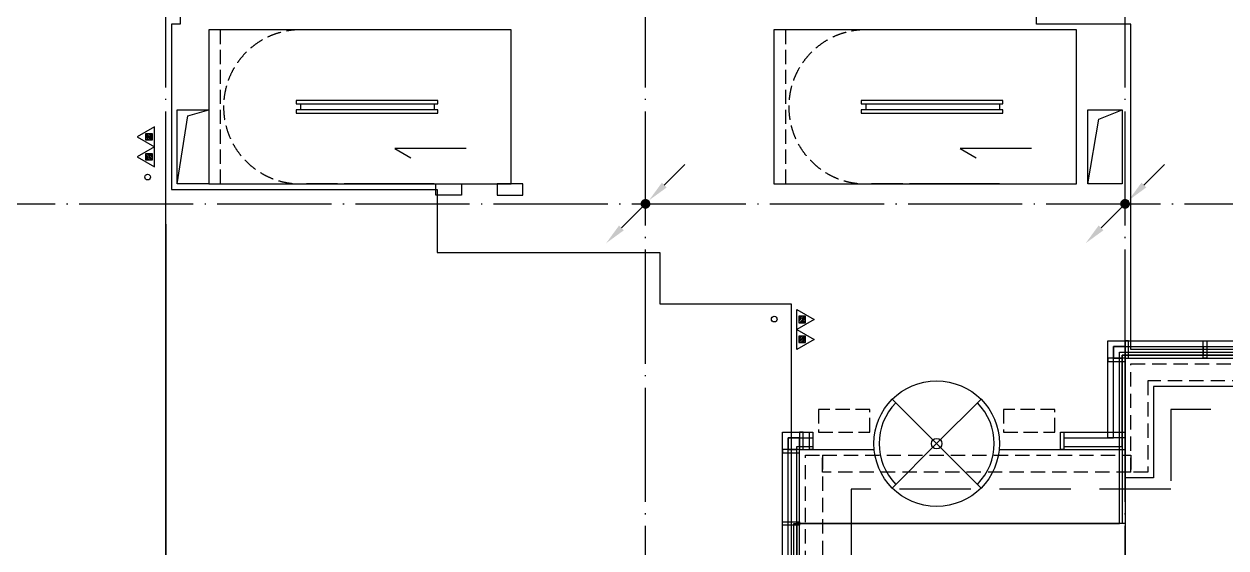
# Model space of a CAD drawing. Extents: x -292644 to 830497, y -12918 to 491457.
# Drawn here: x 14315 to 35367, y 2373 to 11550 of the extents above; entities that cross this region are included whole.
import ezdxf
from ezdxf.xclip import XClip

# ---------------------------------------------------------------- set-up
doc = ezdxf.new("R2010")
doc.units = 0
doc.header["$LTSCALE"] = 1000
doc.header["$MEASUREMENT"] = 0
for name, pattern in [('104-10 轴网$0$DOTE', [2.4200000000000004, 2, -0.2, 0.02, -0.2]), ('X-104 8#10#平面_t3$0$109-34 轴网$0$L1$0$$AUDIT_BAD_LTYPE1', [0]), ('X-104 8#10#平面_t3$0$CACHE', [0.375, 0.25, -0.125]), ('X-104 8#10#平面_t3$0$DASH', [0.35, 0.25, -0.1]), ('三跑梯-1F$0$DASH', [0.35, 0.25, -0.1])]:
    doc.linetypes.add(name, pattern=pattern)
doc.layers.get('0').update_dxf_attribs({"linetype": 'CONTINUOUS'})
for name, color, linetype, plot in [('10#楼幕墙$0$04-不打印_辅助线', 165, 'CONTINUOUS', False), ('X-104 8#10#平面_t3$0$04-不打印_辅助线', 165, 'CONTINUOUS', False), ('三跑梯-1F$0$04-不打印_辅助线', 165, 'CONTINUOUS', False)]:
    doc.layers.add(name, color=color, linetype=linetype, plot=plot)
for name, color, linetype in [('10#楼幕墙$0$A-C_玻璃幕墙', 140, 'CONTINUOUS'), ('10#楼幕墙$0$A-C_门', 150, 'CONTINUOUS'), ('104-10 轴网$0$A_AXIS-轴线', 36, '104-10 轴网$0$DOTE'), ('LWIRE', 4, 'CONTINUOUS'), ('X-104 8#10#平面_t3$0$A-E_楼梯', 171, 'CONTINUOUS'), ('X-104 8#10#平面_t3$0$A-O_分水线', 127, 'CONTINUOUS'), ('X-104 8#10#平面_t3$0$A-O_屋面', 201, 'CONTINUOUS'), ('X-104 8#10#平面_t3$0$A-O_散水', 134, 'CONTINUOUS'), ('X-104 8#10#平面_t3$0$A-SUR_看线', 231, 'CONTINUOUS'), ('X-104 8#10#平面_t3$0$A-TECH_结构', 21, 'CONTINUOUS'), ('X-104 8#10#平面_t3$0$水-消火栓', 41, 'CONTINUOUS')]:
    doc.layers.add(name, color=color, linetype=linetype)
doc.layers.add('X-104 8#10#平面_t3$0$000套内', color=226, linetype='CONTINUOUS', lineweight=30, plot=False)
doc.layers.get('X-104 8#10#平面_t3$0$A-O_分水线').off()
doc.styles.get("Standard").update_dxf_attribs({"font": 'gbenor.shx', "bigfont": 'gbcbig.shx'})

# ---------------------------------------------------------------- blocks, each defined once
blk = doc.blocks.new('104-10 轴网')
at = {"layer": '104-10 轴网$0$A_AXIS-轴线', "linetype": '104-10 轴网$0$DOTE'}
for p, q in [((16799.99999999992, -6500.000000000015), (16800.00000000021, 40100.00000000004)), ((25199.99999999992, -6500.000000000015), (25200.00000000021, 40100.00000000004)), ((33599.99999999995, -6500.000000000015), (33600.00000000021, 40100.00000000004)), ((-6500.000000000022, 8399.999999999985), (48500.00000000018, 8400.000000000044))]:
    blk.add_line(p, q, dxfattribs=at)
blk = doc.blocks.new('三跑梯-1F')
at = {"color": 171}
for p, q in [((1300.000000000058, 3950), (1400.000000000058, 3950)), ((1300.000000000056, 1610), (1400.000000000056, 1610))]:
    blk.add_line(p, q, dxfattribs=at)
for p, q in [((1400, 3950), (1399.999999999998, 3123.012701891712)), ((2700, 3949.999999999942), (2699.999999999998, 2372.457351944817)), ((2699.999999999998, 2256.987298107706), (2699.999999999998, 1709.999999999942))]:
    blk.add_line(p, q)
for points in [[(1239.999999999998, 1530), (1300.000000000056, 1530), (1300.000000000058, 4010), (1240, 4010)], [(1399.999999999998, 1529.999999999942), (1460.000000000056, 1529.999999999942), (1460.000000000058, 4010), (1400, 4010)]]:
    blk.add_lwpolyline(points, close=True, dxfattribs=at)
at = {"color": 8, "linetype": '三跑梯-1F$0$DASH'}
blk.add_arc((1349.999999999996, 1610), 1350.000000000002, 180, 0, dxfattribs=at)
at = {"layer": '三跑梯-1F$0$04-不打印_辅助线', "linetype": '三跑梯-1F$0$DASH'}
blk.add_line((0, 200), (2700, 200), dxfattribs=at)
at = {"layer": '三跑梯-1F$0$04-不打印_辅助线'}
blk.add_lwpolyline([(2699.999999999998, 5300), (0, 5300), (0, 0), (2700, 0)], close=True, dxfattribs=at)
blk.add_lwpolyline([(2077.989292925573, 4511.834401277243), (2077.989292925515, 3260), (2243.613369419356, 3540)], dxfattribs=at)
blk = doc.blocks.new('X-104 8#10#平面_t3$0$yteiteru7y6')
at = {"layer": 'X-104 8#10#平面_t3$0$A-TECH_结构'}
for points in [[(17550.00009050627, 10050.00004004795), (17550.00004707381, 8750.00005011633), (17000.0000033941, 8750.000029312505), (17181.19745823399, 9940.417403183063)], [(17550.00006879004, 8750.000036196143), (17000.0000000031, 8750.000011480995), (17000.0000000031, 10049.99993964261), (17550.00006879004, 10049.99996435776)], [(33549.99992714335, 10049.99903622497), (33549.99997317632, 8750.000027945614), (32949.99995462797, 8749.999959030945), (33137.91965881839, 9881.415826070093)]]:
    blk.add_lwpolyline(points, close=True, dxfattribs=at)
at = {"layer": 'X-104 8#10#平面_t3$0$A-TECH_结构', "linetype": 'X-104 8#10#平面_t3$0$109-34 轴网$0$L1$0$$AUDIT_BAD_LTYPE1'}
blk.add_lwpolyline([(33549.99997317632, 8750.000027945614), (32949.99995863652, 8750.000027945614), (32949.99995863652, 10049.99900962345), (33549.99997317632, 10049.99900962345)], close=True, dxfattribs=at)
blk = doc.blocks.new('X-104 8#10#平面_t3$0$rhyseuyi')
at = {"layer": 'X-104 8#10#平面_t3$0$A-TECH_结构', "linetype": 'X-104 8#10#平面_t3$0$109-34 轴网$0$L1$0$$AUDIT_BAD_LTYPE1'}
blk.add_lwpolyline([(22550.00000147264, 20800.18525530281), (22549.99999999172, 36250.00000000003), (44650.00000000591, 36250.00000000003), (44650.00000000267, 5750.000000011165), (33550.00000000042, 5749.999996079934), (33549.99999999956, 2800.00000587945), (27849.99999999903, 2800.000009821595), (27849.99999999989, -2650.000000044718), (-2650.000000000116, -2650.000000044733), (-2650.000000000233, 19449.99969723696), (17799.99999874334, 19450.12322490085), (17800.00000022122, 20799.81474476285)], close=True, dxfattribs=at)
blk = doc.blocks.new('10#楼幕墙$0$xzm2200')
at = {"layer": '10#楼幕墙$0$A-C_门'}
for p, q in [((0, 0), (-777.8174528407399, 777.8174718429218)), ((-3.557623131200671e-06, 0), (777.8174587842077, 777.8174623418017)), ((-1.778797013685107e-06, 1.778826117515564e-06), (-777.8174623418308, -777.8174587842077)), ((-1.778797013685107e-06, 1.778826117515564e-06), (777.8174492831458, -777.8174682852696))]:
    blk.add_line(p, q, dxfattribs=at)
for radius in [1100.000001778816, 91.66666681490136]:
    blk.add_circle((-1.778797013685107e-06, 1.778826117515564e-06), radius, dxfattribs=at)
for start, end in [(45, 134.9999993007822), (225, 314.9999993007822)]:
    blk.add_arc((-1.778797013685107e-06, 1.778826117515564e-06), 1008.333334963915, start, end, dxfattribs=at)
blk = doc.blocks.new('10#楼幕墙$0$A$C13E80662')
for points in [[(150.0005130732898, 150.2641038001748), (150.0005130732898, 200.2641038001238), (0.0005130732897669077, 200.2641038001238), (0.0005130732897669077, 0.2641038001238485), (150.0005130732898, 0.2641038001238485)], [(150.0005130732898, 0.2641038001747802), (200.0005130733043, 0.2641038001747802), (200.0005130733043, 150.2641038001748), (150.0005130732898, 150.2641038001748)]]:
    blk.add_lwpolyline(points)
blk = doc.blocks.new('*U4752')
blk.add_lwpolyline([(1310.000000000218, 0), (0, 0), (0, 150), (1310.000000000218, 150)], close=True)
blk = doc.blocks.new('10#楼幕墙')
at = {"layer": '10#楼幕墙$0$04-不打印_辅助线'}
blk.add_lwpolyline([(22600.01556205962, 20799.99805111808), (17800.01556149623, 20799.9980511828), (17799.99999943667, 19400.00000006474), (-2599.999999999942, 19400.00000000001), (-2599.999999999942, -2599.999999999985), (27800.00000000006, -2599.999999999985), (27799.9999999994, 2800.000017646601), (33499.9999999994, 2800.000017646601), (33500.00000000006, 5800.000000000015), (44600.00000000006, 5800.000000000015), (44600.00000000006, 36200.00000000001), (22600.00000000006, 36200.00000000001)], close=True, dxfattribs=at)
at = {"layer": '10#楼幕墙$0$A-C_玻璃幕墙'}
for points in [[(31395.44511856277, 4100.000000000015), (33600.00000000006, 4100.000000000015), (33600.00000000006, 5700.000000000015), (44700.00000000006, 5700.000000000015), (44700.00000000006, 36300.00000000001), (22500.00000000006, 36300.00000000001), (22500.00000000006, 19500.00000000001), (22369.99999999959, 19500.00000000001)], [(32530.00000188575, 4150.000000000015), (33550.00000000006, 4150.000000000015), (33550.00000000006, 5750.000000000015), (44650.00000000006, 5750.000000000015), (44650.00000000006, 36250.00000000001), (22550.00000000006, 36250.00000000001), (22550.00000000006, 19450.00000000001), (22429.99999999959, 19450.00000000001)], [(32470.00000188575, 4400.000000000015), (33300.00000000006, 4400.000000000015), (33300.00000000006, 6000.000000000015), (44400.00000000006, 6000.000000000015), (44400.00000000006, 36000.00000000001), (22800.00000000006, 36000.00000000001), (22800.00000000006, 19200.00000000001), (22369.99999999959, 19200.00000000001)], [(32530.00000188575, 4300.000000000015), (33400.00000000006, 4300.000000000015), (33400.00000000006, 5900.000000000015), (44500.00000000006, 5900.000000000015), (44500.00000000006, 36100.00000000001), (22700.00000000006, 36100.00000000001), (22700.00000000006, 19300.00000000001), (22429.99999999959, 19300.00000000001)], [(18029.99999999959, 19500.00000000001), (-2699.999999999942, 19500.00000000001), (-2699.999999999942, -2699.999999999985), (27900.00000000006, -2699.999999999985), (27900.00000000006, 4100.000000000015), (29204.55488497031, 4100.000000000015)], [(18029.99999999959, 19200.00000000001), (-2399.999999999942, 19200.00000000001), (-2399.999999999942, -2399.999999999985), (27600.00000000006, -2399.999999999985), (27600.00000000006, 4400.000000000015), (28128.41289360973, 4400.000000000015)], [(-2499.999999999942, 1370.000742906195), (-2499.999999999942, -2499.999999999985), (27700.00000000006, -2499.999999999985), (27700.00000000006, 4300.000000000015), (28129.99999998772, 4300.000000000015)], [(-2649.999999999942, 1370.000742906195), (-2649.999999999942, -2649.999999999985), (27850.00000000006, -2649.999999999985), (27850.00000000006, 4150.000000000015), (28129.99999998772, 4150.000000000015)]]:
    blk.add_lwpolyline(points, dxfattribs=at)
for points in [[(33600.00000000005, 5700.000000000015), (33660.00000000008, 5700.000000000044), (33660.00000000005, 6000.000000000044), (33600.00000000005, 6000.000000000073)], [(34970.00000000029, 5999.99999999303), (35030.00000000029, 5999.99999999303), (35030.00000000029, 5699.999999993845), (34970.00000000029, 5699.999999993845)], [(33600.00000000008, 5639.999999999985), (33600.00000000005, 5700.000000000015), (33300.00000000005, 5699.999999999985), (33300.00000000005, 5639.999999999985)], [(27900.00000000005, 4100.000000000015), (27960.00000000008, 4100.000000000044), (27960.00000000005, 4400.000000000044), (27900.00000000005, 4400.000000000073)], [(28129.99999998772, 4100.000007857583), (28069.99999998772, 4100.000007857583), (28069.99999998772, 4400.000007857117), (28129.99999998772, 4400.000007857117)], [(32530.00000188575, 4100.000007858864), (32470.00000188575, 4100.000007858864), (32470.00000188575, 4400.000007858398), (32530.00000188575, 4400.000007858398)], [(33300.00000000008, 4400.000000000015), (33600.00000000008, 4400.000000000015), (33600.00000000008, 4300.000000012726), (33300.00000000008, 4300.000000012726)], [(27900.00000000008, 4039.999999999985), (27900.00000000005, 4100.000000000015), (27600.00000000005, 4099.999999999985), (27600.00000000005, 4039.999999999985)], [(27899.99999999983, 2829.999999993728), (27899.99999999983, 2769.999999993728), (27600.00000000029, 2769.999999993728), (27600.00000000029, 2829.999999993728)]]:
    blk.add_lwpolyline(points, close=True, dxfattribs=at)
at = {"rotation": 270}
blk.add_blockref('10#楼幕墙$0$xzm2200', (30299.99999998772, 4199.999998224623), dxfattribs=at)
at = {"layer": '10#楼幕墙$0$A-C_玻璃幕墙'}
for name, p, rotation in [('10#楼幕墙$0$A$C13E80662', (33399.73589619993, 5900.000513073304), 270), ('*U4752', (34970.00000000029, 5900.000000000015), 180), ('10#楼幕墙$0$A$C13E80662', (27699.73589619993, 4300.000513073304), 270)]:
    blk.add_blockref(name, p, dxfattribs=dict(at, rotation=rotation))
blk = doc.blocks.new('X-104 8#10#平面_t3$0$erte')
at = {"layer": 'X-104 8#10#平面_t3$0$A-O_屋面', "linetype": 'X-104 8#10#平面_t3$0$DASH'}
blk.add_lwpolyline([(0, 0), (900, 0), (900, 400), (-2.91038304567337e-11, 400), (0, 0)], close=True, dxfattribs=at)
blk = doc.blocks.new('X-104 8#10#平面_t3$0$$TWTSYS$00000546')
h = blk.add_hatch()
h.set_pattern_fill('ANSI31', color=256, scale=200, style=0)
h.set_pattern_definition([(45, (-38543.80223862439, -6670.830405693208), (-17.67766952966369, 17.67766952966369), [])])
h.paths.add_polyline_path([(-64.92232553117356, 173.7449990885525), (64.922325531159, 173.7449990885525), (64.922325531159, 43.90034802621994), (-64.92232553117356, 43.90034802621994)])
for points in [[(0, 343.6163707387423), (-198.3870041439732, 0), (198.3870041439732, 0)], [(-64.92232553117356, 173.7449990885525), (64.922325531159, 173.7449990885525), (64.922325531159, 43.90034802621994), (-64.92232553117356, 43.90034802621994)]]:
    blk.add_lwpolyline(points, close=True)
blk = doc.blocks.new('X-104 8#10#平面_t3$0$A$C46662BA1')
at = {"layer": 'X-104 8#10#平面_t3$0$水-消火栓'}
for centre in [(16480.02259992471, 8869.999979969052), (27455.82632485125, 6380.802625635671)]:
    blk.add_circle(centre, 50, dxfattribs=at)
at = {"layer": 'X-104 8#10#平面_t3$0$水-消火栓', "yscale": 0.88, "zscale": 0.88}
for p, xscale, rotation in [((16600.00000000002, 9574.580577597939), 0.88, 90), ((16600.00000000002, 9225.419450304456), 0.88, 90), ((27849.99999999034, 6375.419436368193), -0.88, 270), ((27849.99999999034, 6026.25830907471), -0.88, 270)]:
    blk.add_blockref('X-104 8#10#平面_t3$0$$TWTSYS$00000546', p, dxfattribs=dict(at, xscale=xscale, rotation=rotation))
blk = doc.blocks.new('X-104 8#10#平面_t3$0$A$C5E1742DD')
at = {"layer": 'X-104 8#10#平面_t3$0$04-不打印_辅助线', "color": 2, "linetype": 'X-104 8#10#平面_t3$0$109-34 轴网$0$L1$0$$AUDIT_BAD_LTYPE1'}
for points in [[(-119.9999999997308, 1099.703687444497), (330.0000000002692, 1099.703687444497), (330.0000000002692, 900.001630483508), (-119.9999999997308, 900.001630483508)], [(950.0000000765867, 900.001630483508), (1400.000000076587, 900.001630483508), (1400.000000076587, 1100.001630483508), (950.0000000765867, 1100.001630483508)]]:
    blk.add_lwpolyline(points, close=True, dxfattribs=at)
blk = doc.blocks.new('X-104 8#10#平面_t3')
at = {"layer": 'X-104 8#10#平面_t3$0$000套内'}
for points in [[(43100.00000000009, 5849.999999993306), (33700.00000000142, 5849.99999999319), (33700.00000000142, 8749.999986049603), (33700.00000000323, 8750.000007879164), (33700.00000000323, 11550.00000787919), (32049.99997657166, 11550.00000787919), (32049.99997657166, 20900.00000749383), (24949.99997658595, 20900.0000074938), (24949.99997658595, 19599.50596968649), (22649.99972441258, 19599.50596968649), (22649.9999968946, 36149.99999999671), (44550.00000000274, 36149.99999999671), (44550.00000000271, 25299.99999999642), (43499.99999987498, 25300.00000000329), (43499.99999987522, 23799.99999999267), (44550.00000000276, 23799.99999999366), (44550.00000000279, 8400.000000000058), (43100.00000000008, 8400), (43100.00000000009, 5849.999999993306)], [(-2549.999999999836, 300.0000069752859), (1949.968605216382, 300.0288797717367), (1950.03139478364, 8499.971106278419), (-1500.031394783651, 8500.057752567925), (-1499.968605216371, 11199.99999999366), (-2549.999999999993, 11199.99999999366), (-2550.000000000131, 19350), (17049.99999999995, 19350), (17049.99999999995, 19350), (17050.0000000002, 11550.00000788411), (16900.00000000318, 11550.00000788414), (16900.00000000319, 8650.000007879251), (21549.99999999861, 8650.000007879222), (21549.99999999861, 7550.000007879193), (25450.00000001156, 7550.000007879222), (25450.00000001181, 6650.000000014872), (27750.00000000526, 6650.000000004016), (27749.99999996277, -2550.000000006519), (-2549.999999999796, -2550.000000006228), (-2549.999999999836, 300.0000069752859)]]:
    blk.add_lwpolyline(points, dxfattribs=at)
at = {"layer": 'X-104 8#10#平面_t3$0$A-E_楼梯', "linetype": 'X-104 8#10#平面_t3$0$109-34 轴网$0$L1$0$$AUDIT_BAD_LTYPE1'}
for p, q in [((33599.99999999974, 5739.97818138593), (33599.99999999974, -299.9999921410345)), ((33600.00000013806, 2800.000017646933), (27900.00000013253, 2800.000017627986))]:
    blk.add_line(p, q, dxfattribs=at)
at = {"layer": 'X-104 8#10#平面_t3$0$A-O_屋面', "linetype": 'X-104 8#10#平面_t3$0$DASH', "ltscale": 5}
blk.add_lwpolyline([(32800.00000000629, 36299.99999999671), (32800.00000000629, 37199.99997217814), (47000.00000000341, 37199.99997217816), (47000.00000000341, 21799.99997209321), (47000.00000000411, 21799.99997209321), (47000.00000000411, 15999.99997209312), (45599.99999997539, 15999.99997209309), (45599.99999997524, 4799.999972060032), (34400.00000000006, 4799.99997209321), (34400.00000000006, 3399.99997209321), (28800.00000000386, 3399.99997209321), (28800.00000000386, -3600.00002790679), (17600.00000000386, -3600.00002790679), (17600.00000000386, -5000.00002790679), (-799.9999999961328, -5000.000027906673), (-799.9999999961074, -2700.000000006257)], dxfattribs=at)
at = {"layer": 'X-104 8#10#平面_t3$0$A-O_散水'}
blk.add_lwpolyline([(33600.0000001908, 4100.000000000015), (33600.00000002448, 5700.000000037515), (44700.00000000286, 5700.000000038184), (44700.00000000609, 36300.00000004479), (22499.99999999676, 36300.00000004479), (22499.99999999918, 23899.50596181289), (21999.99999999918, 23899.50596181108), (21999.99999999666, 36800.00000004479), (45200.00000000615, 36800.00000004479), (45200.0000000028, 5200.000000038242), (34100.00000002448, 5200.000000037544), (34100.0000002274, 3599.999972093268), (33600.00000020299, 3599.999972093152)], dxfattribs=at)
at = {"layer": 'X-104 8#10#平面_t3$0$A-O_散水', "linetype": 'X-104 8#10#平面_t3$0$CACHE'}
for points in [[(34000.0000002152, 3700.000000000014), (33700.0000002152, 3699.999999999955), (33700.00000002449, 5600.000000037544), (44800.00000000284, 5600.000000038213), (44800.00000000609, 36400.00000004479), (22399.99999999675, 36400.00000004479), (22399.99999999916, 19600.00000004586), (22099.99999999916, 19600.00000004447), (22099.99999999668, 36700.00000004479), (45100.00000000615, 36700.00000004479), (45100.0000000028, 5300.000000038213), (34000.00000002448, 5300.000000037544)], [(22100.00000004979, 19600.00000004516), (-2800.000000000073, 19600.00000004479), (-2799.999999999942, -2799.999999999971), (28000.00000000006, -2799.999999999971), (28000.00000000008, 4000.000000000014), (28300.00000000008, 4000.000000000014), (28300.00000000006, -3099.999999999971), (-3099.999999999942, -3099.999999999971), (-3100.000000000076, 19900.00000004479), (22099.99999994847, 19900.00000004516)], [(33700.00000020015, 4000.00000001003), (33700.00000020015, 3700.00000001003), (28300.00000000006, 3700.000000000015), (28300.00000000006, 4000.000000000015)]]:
    blk.add_lwpolyline(points, close=True, dxfattribs=at)
at = {"layer": 'X-104 8#10#平面_t3$0$A-SUR_看线', "linetype": 'X-104 8#10#平面_t3$0$DASH', "ltscale": 2, "const_width": 30}
blk.add_lwpolyline([(16800.00000000001, 8049.999986049865), (16799.99999999995, -2399.999999999971)], dxfattribs=at)
at = {"linetype": 'X-104 8#10#平面_t3$0$109-34 轴网$0$L1$0$$AUDIT_BAD_LTYPE1'}
ref = blk.add_blockref('10#楼幕墙', (0, 0), dxfattribs=at)
XClip(ref).set_block_clipping_path([(-18549.99999999996, -12899.99999999999), (65550.00000000006, 343500.0000000001)])
ref = blk.add_blockref('104-10 轴网', (0, -2.91038304567337e-11), dxfattribs=at)
XClip(ref).set_block_clipping_path([(-16049.999999999975, -11899.999999999955), (58049.99999999998, 45500.000000000044)])
at = {"layer": 'X-104 8#10#平面_t3$0$04-不打印_辅助线', "linetype": 'X-104 8#10#平面_t3$0$109-34 轴网$0$L1$0$$AUDIT_BAD_LTYPE1'}
blk.add_blockref('X-104 8#10#平面_t3$0$A$C5E1742DD', (21649.99999999862, 7650.000007879221), dxfattribs=at)
at = {"layer": 'X-104 8#10#平面_t3$0$A-E_楼梯', "rotation": 270}
for p in [(17549.99999999867, 11450.00000788414), (27449.99995488769, 11450.00000787919)]:
    blk.add_blockref('三跑梯-1F', p, dxfattribs=at)
at = {"layer": 'X-104 8#10#平面_t3$0$A-O_分水线', "linetype": 'X-104 8#10#平面_t3$0$109-34 轴网$0$L1$0$$AUDIT_BAD_LTYPE1'}
blk.add_blockref('X-104 8#10#平面_t3$0$A$C46662BA1', (0, -2.91038304567337e-11), dxfattribs=at)
at = {"layer": 'X-104 8#10#平面_t3$0$A-O_屋面', "linetype": 'X-104 8#10#平面_t3$0$DASH'}
for p in [(28230.00000188578, 4400.000000000029), (31470.00000188575, 4400.000000000262)]:
    blk.add_blockref('X-104 8#10#平面_t3$0$erte', p, dxfattribs=at)
at = {"layer": 'X-104 8#10#平面_t3$0$A-TECH_结构', "linetype": 'X-104 8#10#平面_t3$0$109-34 轴网$0$L1$0$$AUDIT_BAD_LTYPE1'}
for name, p in [('X-104 8#10#平面_t3$0$rhyseuyi', (5.820766091346741e-11, -1.164153218269348e-10)), ('X-104 8#10#平面_t3$0$yteiteru7y6', (0, -2.91038304567337e-11))]:
    blk.add_blockref(name, p, dxfattribs=at)
blk = doc.blocks.new('$TelecSys$00000080')
for p, q in [((-0.7000000000007276, -0.7000000000007276), (0, 0)), ((0.1041666666678793, 0.1041666666660603), (0.1041666666678793, 0.1041666666660603)), ((-0.1041666666678793, -0.1041666666660603), (-0.1041666666678793, -0.1041666666660603))]:
    blk.add_line(p, q)
at = {"const_width": 0.1425}
blk.add_lwpolyline([(0.07125000000087311, 0, 1), (-0.07125000000087311, 0, 1)], format="xyb", close=True, dxfattribs=at)
blk.add_solid([(-0.6300000000010186, -0.7700000000004366), (-0.7700000000004366, -0.6299999999991996), (-1.150000000001455, -1.149999999999636)])
at = {"width": 0.8, "flags": 9}
blk.add_attdef('A', (0, 0), '', height=2e-05, rotation=180, dxfattribs=at)
blk = doc.blocks.new('$TelecSys$00000078')
for p, q in [((1.150000000001455, 1.149999999999636), (0.5499999999992724, 0.5499999999992724)), ((0.1041666666678793, 0.1041666666660603), (0.1041666666678793, 0.1041666666660603)), ((-0.1041666666678793, -0.1041666666660603), (-0.1041666666678793, -0.1041666666660603))]:
    blk.add_line(p, q)
at = {"const_width": 0.1425}
blk.add_lwpolyline([(-0.07125000000087311, 0, 1), (0.07125000000087311, 0, 1)], format="xyb", close=True, dxfattribs=at)
blk.add_solid([(0.6199999999989814, 0.4799999999995634), (0.4799999999995634, 0.6200000000008004), (0.09999999999854481, 0.1000000000003638)])
at = {"width": 0.8, "flags": 9}
blk.add_attdef('A', (0, 0), '', height=2e-05, dxfattribs=at)

msp = doc.modelspace()

# ---------------------------------------------------------------- block references
msp.add_blockref('X-104 8#10#平面_t3', (0, 0))
at = {"layer": 'LWIRE', "xscale": 600, "yscale": 600, "zscale": 600}
for name, p in [('$TelecSys$00000078', (25200.00000000001, 8399.999999999436)), ('$TelecSys$00000078', (33600.00000000004, 8399.999999999385)), ('$TelecSys$00000080', (25200.00000000063, 8400.000000000058)), ('$TelecSys$00000080', (33600.00000000065, 8400))]:
    msp.add_blockref(name, p, dxfattribs=at)

doc.saveas('drawing.dxf')
